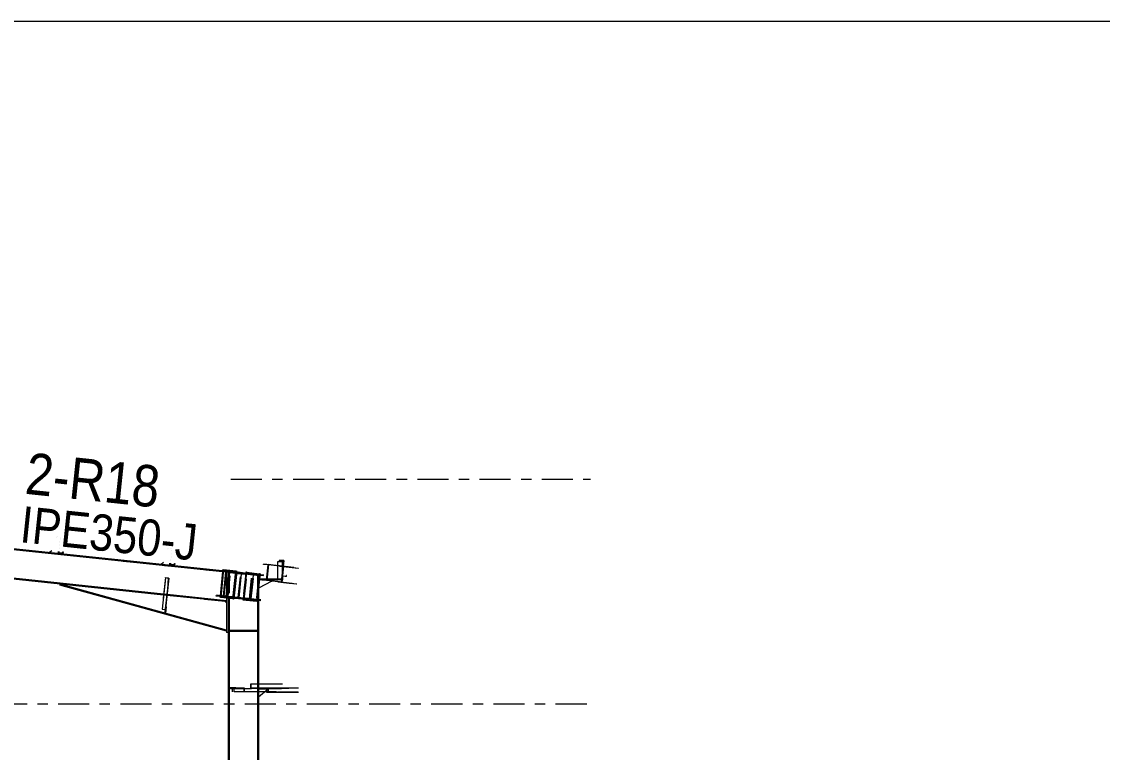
# Model space of a CAD drawing. Header units: millimetres. Extents: x -49 to 773, y -69 to 505.
# Drawn here: x 300.7 to 405, y 434.9 to 505.4 of the extents above; entities that cross this region are included whole.
import ezdxf

# ---------------------------------------------------------------- set-up
doc = ezdxf.new("R2010")
doc.units = ezdxf.units.MM
for name, pattern in [('XKITLINE00', [0]), ('XKITLINE02', [4, 2, -2]), ('XKITLINE03', [6, 3, -1, 1, -1])]:
    doc.linetypes.add(name, pattern=pattern)
for name, color, linetype, lineweight in [('DrawingSheet', 5, 'Continuous', 0), ('Part', 2, 'Continuous', 0), ('PartMark', 7, 'Continuous', 0), ('S-grid', 1, 'Continuous', 0)]:
    doc.layers.add(name, color=color, linetype=linetype, lineweight=lineweight)
doc.styles.add('ARIAL', font='ARIAL.TTF')

# ---------------------------------------------------------------- blocks, each defined once
blk = doc.blocks.new('*A218')
at = {"layer": 'Part'}
blk.add_hatch(color=3, dxfattribs=at).paths.add_polyline_path([(314.59, 451.73), (314.59, 451.76), (314.92, 451.72), (314.87, 451.23), (314.85, 451.23), (314.9, 451.7)], flags=17)
blk = doc.blocks.new('*A219')
at = {"layer": 'Part'}
blk.add_hatch(color=3, dxfattribs=at).paths.add_polyline_path([(324.05, 453.04), (324.06, 453.06), (324.52, 453.01), (324.36, 451.48), (323.89, 451.53), (323.9, 451.54), (324.34, 451.5), (324.5, 453)], flags=17)
blk = doc.blocks.new('*A220')
at = {"layer": 'Part'}
blk.add_hatch(color=3, dxfattribs=at).paths.add_polyline_path([(322.84, 441.48), (322.84, 441.1), (324.52, 441.1), (324.52, 440.68), (324.38, 440.68), (324.38, 440.69), (324.5, 440.69), (324.5, 441.08), (322.82, 441.08), (322.82, 441.5), (322.96, 441.5), (322.96, 441.48)], flags=17)
blk = doc.blocks.new('*A226')
at = {"layer": 'Part'}
blk.add_hatch(color=3, dxfattribs=at).paths.add_polyline_path([(319.76, 452.39), (319.76, 452.46), (321.16, 452.31), (321.15, 452.24), (320.48, 452.31), (320.24, 449.97), (320.9, 449.9), (320.89, 449.83), (319.5, 449.97), (319.51, 450.05), (320.18, 449.98), (320.42, 452.32)], flags=17)
blk = doc.blocks.new('*A271')
at = {"layer": 'Part'}
blk.add_hatch(color=3, dxfattribs=at).paths.add_polyline_path([(322.84, 441.48), (322.84, 441.1), (324.52, 441.1), (324.52, 440.68), (324.38, 440.68), (324.38, 440.69), (324.5, 440.69), (324.5, 441.08), (322.82, 441.08), (322.82, 441.5), (322.96, 441.5), (322.96, 441.48)], flags=17)
blk = doc.blocks.new('*A276')
at = {"layer": 'Part'}
blk.add_hatch(color=3, dxfattribs=at).paths.add_polyline_path([(315.46, 453), (315.47, 453.11), (315.49, 453.11), (315.47, 452.98), (315.06, 453.03), (315.22, 454.52), (314.83, 454.56), (314.82, 454.45), (314.81, 454.45), (314.82, 454.58), (315.23, 454.53), (315.08, 453.04)], flags=17)
blk = doc.blocks.new('*A277')
at = {"layer": 'Part'}
blk.add_hatch(color=3, dxfattribs=at).paths.add_polyline_path([(304.69, 454.13), (304.7, 454.24), (304.71, 454.24), (304.7, 454.12), (304.29, 454.16), (304.44, 455.66), (304.06, 455.7), (304.05, 455.59), (304.03, 455.59), (304.05, 455.71), (304.46, 455.67), (304.3, 454.18)], flags=17)
blk = doc.blocks.new('*A281')
at = {"layer": 'Part'}
blk.add_hatch(color=3, dxfattribs=at).paths.add_polyline_path([(304.69, 454.13), (304.7, 454.24), (304.71, 454.24), (304.7, 454.12), (304.29, 454.16), (304.44, 455.66), (304.06, 455.7), (304.05, 455.59), (304.03, 455.59), (304.05, 455.71), (304.46, 455.67), (304.3, 454.18)], flags=17)
blk = doc.blocks.new('*A282')
at = {"layer": 'Part'}
blk.add_hatch(color=3, dxfattribs=at).paths.add_polyline_path([(315.46, 453), (315.47, 453.11), (315.49, 453.11), (315.47, 452.98), (315.06, 453.03), (315.22, 454.52), (314.83, 454.56), (314.82, 454.45), (314.81, 454.45), (314.82, 454.58), (315.23, 454.53), (315.08, 453.04)], flags=17)
blk = doc.blocks.new('*A283')
at = {"layer": 'Part'}
blk.add_hatch(color=3, dxfattribs=at).paths.add_polyline_path([(321.85, 441.06), (321.85, 441.08), (322.21, 441.08), (322.21, 440.75), (322.19, 440.75), (322.19, 441.06)], flags=17)
blk = doc.blocks.new('*A316')
at = {"layer": 'DrawingSheet', "color": 5, "linetype": 'XKITLINE00', "lineweight": 0}
blk.add_line((773.26, 505.41), (-46.74, 505.41), dxfattribs=at)
blk = doc.blocks.new('*A1085')
at = {"layer": 'S-grid', "color": 1, "linetype": 'XKITLINE03', "lineweight": 0}
blk.add_line((320.9, 461.25), (355.6, 461.25), dxfattribs=at)
blk = doc.blocks.new('*A1086')
at = {"layer": 'S-grid', "color": 1, "linetype": 'XKITLINE03', "lineweight": 0}
blk.add_line((4.24, 439.58), (355.6, 439.58), dxfattribs=at)
blk = doc.blocks.new('*A1092')
at = {"layer": 'Part', "color": 2, "linetype": 'XKITLINE00', "lineweight": 0}
blk.add_line((303.63, 454.35), (303.41, 454.17), dxfattribs=at)
at = {"layer": 'Part', "color": 7, "linetype": 'XKITLINE02', "lineweight": 0}
for p, q in [((303.41, 454.17), (304.24, 454.08)), ((304.24, 454.08), (304.26, 454.28))]:
    blk.add_line(p, q, dxfattribs=at)
blk = doc.blocks.new('*A1093')
at = {"layer": 'Part', "color": 2, "linetype": 'XKITLINE00', "lineweight": 0}
for p, q in [((304.26, 454.28), (304.24, 454.08)), ((304.29, 454.16), (304.28, 454.08))]:
    blk.add_line(p, q, dxfattribs=at)
at = {"layer": 'Part', "color": 7, "linetype": 'XKITLINE02', "lineweight": 0}
for p, q in [((304.28, 454.08), (304.24, 454.08)), ((304.29, 454.16), (304.3, 454.28))]:
    blk.add_line(p, q, dxfattribs=at)
blk = doc.blocks.new('*A1096')
at = {"layer": 'Part', "color": 2, "linetype": 'XKITLINE00', "lineweight": 0}
for p, q in [((320.1, 452.35), (319.86, 450.01)), ((320.12, 452.51), (320.11, 452.42)), ((321.38, 452.37), (320.12, 452.51)), ((321.1, 449.72), (321.38, 452.37)), ((321.15, 449.72), (321.43, 452.37)), ((321.38, 452.37), (321.43, 452.37)), ((319.85, 449.94), (319.84, 449.86)), ((321.1, 449.72), (319.84, 449.86)), ((321.15, 449.72), (321.1, 449.72))]:
    blk.add_line(p, q, dxfattribs=at)
at = {"layer": 'Part', "color": 7, "linetype": 'XKITLINE02', "lineweight": 0}
for p, q in [((319.9, 449.85), (320.18, 452.5)), ((320.11, 452.42), (320.1, 452.35)), ((321.43, 452.37), (321.38, 452.37)), ((319.86, 450.01), (319.85, 449.94)), ((321.1, 449.72), (321.15, 449.72))]:
    blk.add_line(p, q, dxfattribs=at)
blk = doc.blocks.new('*A1097')
at = {"layer": 'Part', "color": 7, "linetype": 'XKITLINE02', "lineweight": 0}
for p, q in [((320.18, 452.5), (319.9, 449.85)), ((319.96, 449.84), (320.24, 452.49)), ((321.43, 452.37), (320.18, 452.5)), ((321.15, 449.72), (319.9, 449.85))]:
    blk.add_line(p, q, dxfattribs=at)
at = {"layer": 'Part', "color": 2, "linetype": 'XKITLINE00', "lineweight": 0}
for p, q in [((321.16, 449.72), (321.44, 452.37)), ((321.22, 449.71), (321.5, 452.36)), ((321.5, 452.36), (321.43, 452.37)), ((321.22, 449.71), (321.15, 449.72))]:
    blk.add_line(p, q, dxfattribs=at)
blk = doc.blocks.new('*A1098')
at = {"layer": 'Part', "color": 7, "linetype": 'XKITLINE02', "lineweight": 0}
for p, q in [((322.41, 452.27), (322.13, 449.61)), ((322.19, 449.61), (322.47, 452.26)), ((322.47, 452.26), (322.41, 452.27)), ((322.41, 452.27), (323.67, 452.13)), ((323.62, 451.6), (323.39, 449.48)), ((323.67, 451.6), (323.58, 450.73)), ((323.57, 450.65), (323.45, 449.47)), ((322.19, 449.61), (322.13, 449.61)), ((322.13, 449.61), (323.45, 449.47))]:
    blk.add_line(p, q, dxfattribs=at)
at = {"layer": 'Part', "color": 2, "linetype": 'XKITLINE00', "lineweight": 0}
for p, q in [((323.67, 452.13), (323.62, 451.6)), ((323.73, 452.13), (323.66, 452.13)), ((323.73, 452.13), (323.67, 451.6)), ((323.58, 450.73), (323.57, 450.65))]:
    blk.add_line(p, q, dxfattribs=at)
blk = doc.blocks.new('*A1099')
at = {"layer": 'Part', "color": 7, "linetype": 'XKITLINE02', "lineweight": 0}
for p, q in [((322.34, 452.19), (322.07, 449.62)), ((322.13, 449.61), (322.4, 452.27)), ((322.4, 452.27), (322.35, 452.27)), ((323.57, 451.79), (323.33, 449.49)), ((323.61, 451.6), (323.38, 449.48)), ((322.13, 449.61), (322.07, 449.62)), ((322.07, 449.62), (323.38, 449.48))]:
    blk.add_line(p, q, dxfattribs=at)
at = {"layer": 'Part', "color": 2, "linetype": 'XKITLINE00', "lineweight": 0}
for p, q in [((322.35, 452.27), (322.34, 452.19)), ((322.35, 452.27), (323.66, 452.13)), ((323.61, 452.14), (323.57, 451.79)), ((323.66, 452.13), (323.61, 451.6))]:
    blk.add_line(p, q, dxfattribs=at)
blk = doc.blocks.new('*A1100')
at = {"layer": 'Part', "color": 7, "linetype": 'XKITLINE02', "lineweight": 0}
for p, q in [((321.59, 452.19), (321.6, 452.27)), ((323.52, 451.99), (321.59, 452.19)), ((322.23, 452.2), (321.6, 452.27)), ((321.64, 449.82), (321.88, 452.1)), ((321.71, 449.82), (321.94, 452.09)), ((322.31, 452.05), (321.88, 452.1)), ((322.25, 452.06), (322.26, 452.12)), ((322.32, 452.12), (322.31, 452.05)), ((322.41, 452.11), (322.41, 452.18)), ((322.69, 449.71), (322.94, 452.05)), ((322.74, 449.71), (322.99, 452.05)), ((322.99, 452.11), (322.98, 452.05)), ((323.52, 452.05), (323.52, 451.99)), ((320.98, 449.89), (320.97, 449.82)), ((320.97, 449.82), (323.26, 449.58)), ((323.27, 449.65), (320.98, 449.89)), ((322.15, 449.7), (322.16, 449.77)), ((322.36, 449.67), (322.37, 449.75)), ((323.27, 449.65), (323.26, 449.58))]:
    blk.add_line(p, q, dxfattribs=at)
at = {"layer": 'Part', "color": 2, "linetype": 'XKITLINE00', "lineweight": 0}
for p, q in [((323.53, 452.06), (322.23, 452.2)), ((322.99, 452.12), (322.99, 452.11)), ((323.53, 452.06), (323.52, 452.05))]:
    blk.add_line(p, q, dxfattribs=at)
blk = doc.blocks.new('*A1101')
at = {"layer": 'Part', "color": 7, "linetype": 'XKITLINE02', "lineweight": 0}
for p, q in [((321.49, 452.28), (320.3, 452.4)), ((320.3, 452.33), (320.3, 452.4)), ((321.48, 452.2), (320.3, 452.33)), ((320.58, 449.94), (320.83, 452.27)), ((320.63, 449.93), (320.88, 452.27)), ((320.83, 452.27), (320.84, 452.35)), ((321.41, 452.21), (321.42, 452.29)), ((321.49, 452.14), (321.49, 452.2)), ((321.55, 452.13), (321.49, 452.14)), ((321.62, 449.83), (321.86, 452.1)), ((320.05, 449.99), (320.04, 449.92)), ((320.04, 449.92), (321.23, 449.79)), ((321.23, 449.87), (320.05, 449.99)), ((320.94, 449.82), (320.95, 449.9)), ((321.15, 449.8), (321.16, 449.88))]:
    blk.add_line(p, q, dxfattribs=at)
at = {"layer": 'Part', "color": 2, "linetype": 'XKITLINE00', "lineweight": 0}
for p, q in [((322.22, 452.13), (321.48, 452.2)), ((322.23, 452.2), (321.49, 452.28)), ((321.55, 452.13), (321.55, 452.2)), ((321.92, 452.09), (321.55, 452.13)), ((321.68, 449.82), (321.92, 452.09)), ((322.22, 452.13), (322.23, 452.2)), ((322.34, 449.75), (321.23, 449.87)), ((322.33, 449.68), (321.23, 449.79)), ((322.34, 449.75), (322.33, 449.68))]:
    blk.add_line(p, q, dxfattribs=at)
blk = doc.blocks.new('*A1102')
at = {"layer": 'Part', "color": 7, "linetype": 'XKITLINE02', "lineweight": 0}
for p, q in [((314.63, 448.95), (314.56, 448.33)), ((314.58, 448.46), (314.62, 448.45)), ((314.61, 448.33), (314.67, 448.95)), ((314.67, 448.95), (314.63, 448.95)), ((314.56, 448.33), (314.61, 448.33))]:
    blk.add_line(p, q, dxfattribs=at)
blk = doc.blocks.new('*A1103')
at = {"layer": 'Part', "color": 2, "linetype": 'XKITLINE00', "lineweight": 0}
for p, q in [((314.56, 448.33), (314.61, 448.73)), ((314.67, 448.95), (314.61, 448.33)), ((314.63, 448.95), (314.67, 448.95)), ((314.61, 448.33), (314.56, 448.33))]:
    blk.add_line(p, q, dxfattribs=at)
at = {"layer": 'Part', "color": 7, "linetype": 'XKITLINE02', "lineweight": 0}
for p, q in [((314.58, 448.46), (314.62, 448.45)), ((314.61, 448.73), (314.63, 448.95))]:
    blk.add_line(p, q, dxfattribs=at)
blk = doc.blocks.new('*A1104')
at = {"layer": 'Part', "color": 7, "linetype": 'XKITLINE02', "lineweight": 0}
for p, q in [((314.59, 451.76), (314.27, 448.71)), ((314.9, 451.7), (314.56, 448.47)), ((314.58, 448.46), (314.92, 451.72)), ((314.27, 448.72), (314.6, 448.69)), ((314.27, 448.71), (314.58, 448.68)), ((314.56, 448.47), (314.58, 448.46))]:
    blk.add_line(p, q, dxfattribs=at)
blk = doc.blocks.new('*A1105')
at = {"layer": 'Part', "color": 2, "linetype": 'XKITLINE00', "lineweight": 0}
for p, q in [((314.59, 451.73), (314.27, 448.71)), ((314.59, 451.73), (314.59, 451.76)), ((314.59, 451.76), (314.92, 451.72)), ((314.9, 451.7), (314.59, 451.73)), ((314.92, 451.72), (314.61, 448.73)), ((314.85, 451.23), (314.9, 451.7)), ((314.85, 451.23), (314.56, 448.47)), ((314.85, 451.23), (314.87, 451.23)), ((314.27, 448.71), (314.58, 448.68)), ((314.56, 448.47), (314.58, 448.46))]:
    blk.add_line(p, q, dxfattribs=at)
at = {"layer": 'Part', "color": 7, "linetype": 'XKITLINE02', "lineweight": 0}
for p, q in [((314.27, 448.72), (314.6, 448.69)), ((314.58, 448.46), (314.61, 448.73))]:
    blk.add_line(p, q, dxfattribs=at)
blk = doc.blocks.new('*A1106')
at = {"layer": 'Part', "color": 2, "linetype": 'XKITLINE00', "lineweight": 0}
blk.add_line((314.4, 453.21), (314.18, 453.03), dxfattribs=at)
at = {"layer": 'Part', "color": 7, "linetype": 'XKITLINE02', "lineweight": 0}
for p, q in [((314.18, 453.03), (315.01, 452.95)), ((315.01, 452.95), (315.03, 453.15))]:
    blk.add_line(p, q, dxfattribs=at)
blk = doc.blocks.new('*A1107')
at = {"layer": 'Part', "color": 2, "linetype": 'XKITLINE00', "lineweight": 0}
for p, q in [((315.03, 453.15), (315.01, 452.95)), ((315.06, 453.03), (315.05, 452.94))]:
    blk.add_line(p, q, dxfattribs=at)
at = {"layer": 'Part', "color": 7, "linetype": 'XKITLINE02', "lineweight": 0}
for p, q in [((315.05, 452.94), (315.01, 452.95)), ((315.06, 453.03), (315.07, 453.14))]:
    blk.add_line(p, q, dxfattribs=at)
blk = doc.blocks.new('*A1108')
at = {"layer": 'Part', "color": 7, "linetype": 'XKITLINE02', "lineweight": 0}
for p, q in [((323.48, 446.64), (320.75, 446.64)), ((320.75, 446.64), (320.75, 446.55)), ((323.48, 446.55), (320.75, 446.55)), ((320.87, 446.55), (320.87, 446.64)), ((323.35, 446.55), (323.35, 446.64)), ((323.48, 446.55), (323.48, 446.64))]:
    blk.add_line(p, q, dxfattribs=at)
blk = doc.blocks.new('*A1109')
at = {"layer": 'Part', "color": 2, "linetype": 'XKITLINE00', "lineweight": 0}
for p, q in [((323.48, 446.64), (320.75, 446.64)), ((323.48, 446.55), (320.75, 446.55))]:
    blk.add_line(p, q, dxfattribs=at)
at = {"layer": 'Part', "color": 7, "linetype": 'XKITLINE02', "lineweight": 0}
for p, q in [((320.75, 446.55), (320.75, 446.64)), ((320.87, 446.55), (320.87, 446.64)), ((323.35, 446.55), (323.35, 446.64)), ((323.48, 446.55), (323.48, 446.64))]:
    blk.add_line(p, q, dxfattribs=at)
blk = doc.blocks.new('*A1110')
at = {"layer": 'Part', "color": 7, "linetype": 'XKITLINE02', "lineweight": 0}
for p, q in [((320.47, 452.45), (320.47, 449.32)), ((320.62, 452.45), (320.47, 452.45)), ((320.64, 452.45), (320.64, 449.77))]:
    blk.add_line(p, q, dxfattribs=at)
at = {"layer": 'Part', "color": 2, "linetype": 'XKITLINE00', "lineweight": 0}
for p, q in [((320.64, 452.45), (320.62, 452.45)), ((320.64, 452.45), (320.64, 452.45)), ((320.47, 449.79), (320.47, 446.45)), ((320.64, 449.77), (320.64, 446.45)), ((320.64, 446.45), (320.47, 446.45))]:
    blk.add_line(p, q, dxfattribs=at)
blk = doc.blocks.new('*A1111')
at = {"layer": 'Part', "color": 7, "linetype": 'XKITLINE02', "lineweight": 0}
for p, q in [((320.66, 452.35), (320.65, 452.27)), ((320.65, 452.27), (321.55, 452.17)), ((322.23, 452.19), (320.66, 452.35))]:
    blk.add_line(p, q, dxfattribs=at)
at = {"layer": 'Part', "color": 2, "linetype": 'XKITLINE00', "lineweight": 0}
for p, q in [((323.57, 451.96), (321.55, 452.17)), ((323.58, 452.04), (322.23, 452.19)), ((323.57, 451.96), (323.58, 452.04))]:
    blk.add_line(p, q, dxfattribs=at)
blk = doc.blocks.new('*A1112')
at = {"layer": 'Part', "color": 7, "linetype": 'XKITLINE02', "lineweight": 0}
for p, q in [((320.88, 441.08), (320.88, 441.06)), ((325.32, 441.08), (320.88, 441.08)), ((320.88, 441.06), (325.29, 441.06)), ((321.05, 440.75), (321.05, 441.06)), ((324.21, 440.75), (321.05, 440.75)), ((321.06, 440.75), (321.06, 441.08)), ((325.32, 440.75), (324.5, 440.75))]:
    blk.add_line(p, q, dxfattribs=at)
at = {"layer": 'Part', "color": 2, "linetype": 'XKITLINE00', "lineweight": 0}
blk.add_line((324.5, 440.75), (324.21, 440.75), dxfattribs=at)
blk = doc.blocks.new('*A1113')
at = {"layer": 'Part', "color": 7, "linetype": 'XKITLINE02', "lineweight": 0}
for p, q in [((325.8, 441.08), (323.57, 441.08)), ((323.57, 441.08), (323.57, 441.04)), ((323.57, 441.08), (323.57, 441.04)), ((324.41, 441.04), (324.41, 441.08)), ((325.8, 441.04), (324.5, 441.04)), ((325.31, 441.04), (325.31, 441.08)), ((325.8, 441.04), (325.8, 441.08))]:
    blk.add_line(p, q, dxfattribs=at)
at = {"layer": 'Part', "color": 2, "linetype": 'XKITLINE00', "lineweight": 0}
for p, q in [((323.57, 441.04), (324.5, 441.04)), ((324.15, 441.04), (324.15, 441.08))]:
    blk.add_line(p, q, dxfattribs=at)
blk = doc.blocks.new('*A1114')
at = {"layer": 'Part', "color": 7, "linetype": 'XKITLINE02', "lineweight": 0}
for p, q in [((323.57, 441.04), (323.57, 440.21)), ((324.55, 441.04), (323.57, 441.04)), ((324.5, 441), (324.55, 441.04))]:
    blk.add_line(p, q, dxfattribs=at)
at = {"layer": 'Part', "color": 2, "linetype": 'XKITLINE00', "lineweight": 0}
blk.add_line((324.5, 441), (323.57, 440.21), dxfattribs=at)
blk = doc.blocks.new('*A1117')
at = {"layer": 'Part', "color": 2, "linetype": 'XKITLINE00', "lineweight": 0}
for p, q in [((325.92, 453.27), (325.4, 453.27)), ((325.4, 453.27), (325.4, 451.6)), ((325.43, 451.6), (325.43, 453.27)), ((325.92, 451.6), (325.92, 453.27)), ((325.4, 451.6), (325.92, 451.6))]:
    blk.add_line(p, q, dxfattribs=at)
at = {"layer": 'Part', "color": 7, "linetype": 'XKITLINE02', "lineweight": 0}
blk.add_line((325.88, 451.6), (325.88, 453.27), dxfattribs=at)
blk = doc.blocks.new('*A1118')
at = {"layer": 'Part', "color": 7, "linetype": 'XKITLINE02', "lineweight": 0}
for p, q in [((323.57, 451.56), (323.57, 450.73)), ((325.1, 451.56), (323.57, 451.56)), ((324.85, 451.42), (325.1, 451.56))]:
    blk.add_line(p, q, dxfattribs=at)
at = {"layer": 'Part', "color": 2, "linetype": 'XKITLINE00', "lineweight": 0}
blk.add_line((324.85, 451.42), (323.57, 450.73), dxfattribs=at)
blk = doc.blocks.new('*A1119')
at = {"layer": 'Part', "color": 2, "linetype": 'XKITLINE00', "lineweight": 0}
for p, q in [((324.35, 451.6), (323.57, 451.6)), ((324.35, 451.56), (323.57, 451.56)), ((324.15, 451.56), (324.15, 451.6)), ((325.92, 451.56), (325.28, 451.56)), ((325.92, 451.6), (325.29, 451.6)), ((325.43, 451.56), (325.43, 451.6)), ((325.92, 451.56), (325.92, 451.6))]:
    blk.add_line(p, q, dxfattribs=at)
at = {"layer": 'Part', "color": 7, "linetype": 'XKITLINE02', "lineweight": 0}
for p, q in [((323.57, 451.6), (323.57, 451.56)), ((325.29, 451.6), (324.35, 451.6)), ((325.28, 451.56), (324.35, 451.56)), ((324.41, 451.56), (324.41, 451.6))]:
    blk.add_line(p, q, dxfattribs=at)
blk = doc.blocks.new('*A1120')
at = {"layer": 'Part', "color": 2, "linetype": 'XKITLINE00', "lineweight": 0}
for p, q in [((324.05, 453.04), (324.06, 453.06)), ((324.5, 452.99), (324.05, 453.04)), ((324.5, 453), (324.05, 453.04)), ((324.06, 453.06), (324.52, 453.01)), ((324.34, 451.5), (324.5, 453)), ((324.52, 453.01), (324.36, 451.48)), ((325.4, 452.91), (324.52, 453.01)), ((325.98, 452.85), (325.92, 452.3)), ((325.98, 452.85), (325.92, 452.85)), ((323.89, 451.53), (323.9, 451.54)), ((323.9, 451.54), (324.34, 451.5)), ((325.84, 451.56), (325.81, 451.31)), ((324.36, 451.48), (323.89, 451.53)), ((325.44, 451.35), (323.89, 451.53)), ((325.81, 451.31), (324.36, 451.48)), ((325.81, 451.31), (325.44, 451.35))]:
    blk.add_line(p, q, dxfattribs=at)
at = {"layer": 'Part', "color": 7, "linetype": 'XKITLINE02', "lineweight": 0}
for p, q in [((325.6, 452.89), (324.06, 453.06)), ((325.96, 452.83), (324.5, 453)), ((325.6, 452.87), (324.5, 452.99)), ((325.92, 452.85), (325.4, 452.91)), ((325.6, 452.87), (325.6, 452.89)), ((325.6, 452.89), (325.98, 452.85)), ((325.96, 452.83), (325.6, 452.87)), ((325.8, 451.33), (325.96, 452.83)), ((325.44, 451.37), (323.9, 451.54)), ((325.92, 452.3), (325.84, 451.56)), ((325.8, 451.33), (324.34, 451.5)), ((325.44, 451.35), (325.44, 451.37)), ((325.44, 451.37), (325.8, 451.33))]:
    blk.add_line(p, q, dxfattribs=at)
blk = doc.blocks.new('*A1121')
at = {"layer": 'Part', "color": 2, "linetype": 'XKITLINE00', "lineweight": 0}
for p, q in [((322.82, 441.08), (322.82, 441.5)), ((322.82, 441.5), (325.88, 441.5)), ((325.88, 441.48), (322.84, 441.48)), ((322.84, 441.48), (322.84, 441.1)), ((322.96, 441.48), (322.96, 441.5)), ((322.82, 441.08), (324.5, 441.08)), ((327.43, 441.1), (322.84, 441.1)), ((324.38, 440.68), (324.38, 440.69)), ((324.5, 440.69), (324.38, 440.69)), ((327.43, 440.68), (324.38, 440.68)), ((324.5, 440.69), (324.5, 441.08)), ((324.52, 440.68), (324.52, 441.1))]:
    blk.add_line(p, q, dxfattribs=at)
at = {"layer": 'Part', "color": 7, "linetype": 'XKITLINE02', "lineweight": 0}
for p, q in [((324.5, 441.08), (327.41, 441.08)), ((327.41, 440.69), (324.5, 440.69))]:
    blk.add_line(p, q, dxfattribs=at)
blk = doc.blocks.new('*A1127')
at = {"layer": 'Part', "color": 2, "linetype": 'XKITLINE00', "lineweight": 0}
for p, q in [((319.76, 452.46), (321.16, 452.31)), ((319.76, 452.39), (319.76, 452.46)), ((320.42, 452.32), (319.76, 452.39)), ((320.18, 449.98), (320.42, 452.32)), ((320.48, 452.31), (320.24, 449.97)), ((321.15, 452.24), (320.48, 452.31)), ((320.76, 452.28), (320.51, 449.94)), ((321.16, 452.31), (321.15, 452.24)), ((321.29, 452.22), (321.15, 452.24)), ((321.3, 452.3), (321.16, 452.31)), ((321.3, 452.3), (321.29, 452.22)), ((319.5, 449.97), (319.51, 450.05)), ((320.89, 449.83), (319.5, 449.97)), ((319.51, 450.05), (320.18, 449.98)), ((320.24, 449.97), (320.9, 449.9)), ((320.9, 449.9), (320.89, 449.83)), ((321.03, 449.81), (320.89, 449.83)), ((321.04, 449.89), (320.9, 449.9)), ((321.04, 449.89), (321.03, 449.81))]:
    blk.add_line(p, q, dxfattribs=at)
at = {"layer": 'Part', "color": 7, "linetype": 'XKITLINE02', "lineweight": 0}
for p, q in [((320.18, 452.42), (319.76, 452.46)), ((320.18, 452.34), (319.76, 452.39)), ((320.18, 452.34), (320.18, 452.42)), ((320.18, 452.42), (321.3, 452.3)), ((320.71, 452.29), (320.18, 452.34)), ((320.71, 452.29), (320.42, 452.32)), ((320.46, 449.95), (320.71, 452.29)), ((320.76, 452.28), (320.48, 452.31)), ((321.29, 452.22), (320.76, 452.28)), ((319.92, 449.93), (319.5, 449.97)), ((319.93, 450), (319.51, 450.05)), ((319.92, 449.93), (319.93, 450)), ((321.03, 449.81), (319.92, 449.93)), ((319.93, 450), (320.46, 449.95)), ((320.46, 449.95), (320.18, 449.98)), ((320.51, 449.94), (320.24, 449.97)), ((320.51, 449.94), (321.04, 449.89))]:
    blk.add_line(p, q, dxfattribs=at)
blk = doc.blocks.new('*A1270')
at = {"layer": 'Part', "color": 2, "linetype": 'XKITLINE00', "lineweight": 0}
for p, q in [((319.76, 452.45), (238.59, 461.01)), ((320.1, 452.32), (238.59, 460.92)), ((249.78, 456.99), (238.59, 458.17)), ((250.09, 456.86), (238.59, 458.07)), ((314.41, 450.08), (250.1, 456.86)), ((314.42, 450.17), (250.11, 456.95)), ((320.47, 449.53), (314.75, 450.13)), ((320.47, 449.44), (314.75, 450.04))]:
    blk.add_line(p, q, dxfattribs=at)
at = {"layer": 'Part', "color": 7, "linetype": 'XKITLINE02', "lineweight": 0}
for p, q in [((238.59, 461.01), (238.59, 458.07)), ((320.47, 452.28), (238.59, 460.92)), ((250.11, 456.95), (249.78, 456.99)), ((250.1, 456.86), (250.09, 456.86)), ((320.47, 452.37), (319.76, 452.45)), ((320.47, 452.37), (320.47, 449.44)), ((314.75, 450.04), (314.41, 450.08)), ((314.75, 450.13), (314.42, 450.17))]:
    blk.add_line(p, q, dxfattribs=at)
blk = doc.blocks.new('*A1273')
at = {"layer": 'Part', "color": 7, "linetype": 'XKITLINE02', "lineweight": 0}
for p, q in [((325.98, 452.85), (325.6, 452.89)), ((325.6, 452.89), (325.6, 452.87)), ((326.97, 452.73), (325.6, 452.89)), ((325.6, 452.87), (325.96, 452.83)), ((326.97, 452.72), (325.6, 452.87)), ((325.96, 452.83), (325.8, 451.33)), ((325.96, 452.83), (327.41, 452.67)), ((325.92, 452.3), (325.84, 451.56)), ((325.8, 451.33), (325.44, 451.37)), ((325.44, 451.36), (325.44, 451.37)), ((325.44, 451.37), (326.81, 451.22)), ((325.8, 451.33), (327.25, 451.17))]:
    blk.add_line(p, q, dxfattribs=at)
at = {"layer": 'Part', "color": 2, "linetype": 'XKITLINE00', "lineweight": 0}
for p, q in [((325.98, 452.85), (325.92, 452.3)), ((325.98, 452.85), (327.43, 452.68)), ((325.84, 451.56), (325.81, 451.31)), ((325.44, 451.35), (325.44, 451.36)), ((325.44, 451.35), (325.81, 451.31)), ((325.44, 451.35), (326.81, 451.2)), ((325.81, 451.31), (327.27, 451.15))]:
    blk.add_line(p, q, dxfattribs=at)
blk = doc.blocks.new('*A1274')
at = {"layer": 'Part', "color": 2, "linetype": 'XKITLINE00', "lineweight": 0}
for p, q in [((322.82, 441.08), (322.82, 441.5)), ((322.82, 441.5), (325.88, 441.5)), ((325.88, 441.48), (322.84, 441.48)), ((322.84, 441.48), (322.84, 441.1)), ((322.96, 441.48), (322.96, 441.5)), ((322.82, 441.08), (324.5, 441.08)), ((327.43, 441.1), (322.84, 441.1)), ((324.38, 440.68), (324.38, 440.69)), ((324.5, 440.69), (324.38, 440.69)), ((327.43, 440.68), (324.38, 440.68)), ((324.5, 440.69), (324.5, 441.08)), ((324.52, 440.68), (324.52, 441.1))]:
    blk.add_line(p, q, dxfattribs=at)
at = {"layer": 'Part', "color": 7, "linetype": 'XKITLINE02', "lineweight": 0}
for p, q in [((324.5, 441.08), (327.41, 441.08)), ((327.41, 440.69), (324.5, 440.69))]:
    blk.add_line(p, q, dxfattribs=at)
blk = doc.blocks.new('*A1279')
at = {"layer": 'Part', "color": 2, "linetype": 'XKITLINE00', "lineweight": 0}
for p, q in [((315.06, 453.03), (315.07, 453.14)), ((315.47, 452.98), (315.06, 453.03)), ((315.09, 453.14), (315.08, 453.04)), ((315.08, 453.04), (315.46, 453)), ((315.46, 453), (315.47, 453.1)), ((315.47, 453.11), (315.49, 453.11)), ((315.47, 453.1), (315.47, 453.11)), ((315.49, 453.1), (315.47, 452.98)), ((315.49, 453.11), (315.49, 453.1))]:
    blk.add_line(p, q, dxfattribs=at)
blk = doc.blocks.new('*A1280')
at = {"layer": 'Part', "color": 2, "linetype": 'XKITLINE00', "lineweight": 0}
for p, q in [((304.29, 454.16), (304.3, 454.28)), ((304.7, 454.12), (304.29, 454.16)), ((304.31, 454.28), (304.3, 454.18)), ((304.3, 454.18), (304.69, 454.13)), ((304.69, 454.13), (304.7, 454.24)), ((304.7, 454.24), (304.71, 454.24)), ((304.7, 454.24), (304.7, 454.24)), ((304.71, 454.23), (304.7, 454.12)), ((304.71, 454.24), (304.71, 454.23))]:
    blk.add_line(p, q, dxfattribs=at)
blk = doc.blocks.new('*A1282')
at = {"layer": 'Part', "color": 7, "linetype": 'XKITLINE02', "lineweight": 0}
for p, q in [((320.65, 452.27), (320.65, 449.77)), ((323.48, 451.97), (320.65, 452.27)), ((320.75, 452.26), (320.75, 419.46)), ((323.48, 441.5), (323.48, 441.08)), ((323.57, 441.5), (323.57, 441.08)), ((323.48, 430.66), (323.48, 430.25)), ((323.57, 430.66), (323.57, 430.25)), ((323.48, 419.83), (323.48, 419.41)), ((323.57, 419.83), (323.57, 419.41)), ((323.48, 409), (323.48, 408.58)), ((323.57, 409), (323.57, 408.58)), ((323.48, 398.16), (323.48, 397.75)), ((323.57, 398.16), (323.57, 397.75)), ((323.57, 364.54), (320.65, 364.54))]:
    blk.add_line(p, q, dxfattribs=at)
at = {"layer": 'Part', "color": 2, "linetype": 'XKITLINE00', "lineweight": 0}
for p, q in [((323.48, 451.97), (323.48, 441.5)), ((323.57, 451.96), (323.48, 451.97)), ((323.57, 451.96), (323.57, 441.5)), ((320.65, 449.77), (320.65, 364.54)), ((320.75, 449.76), (320.75, 364.54)), ((323.48, 441.08), (323.48, 430.66)), ((323.57, 441.08), (323.57, 430.66)), ((323.48, 430.25), (323.48, 419.83)), ((323.57, 430.25), (323.57, 419.83)), ((323.48, 419.41), (323.48, 409)), ((323.57, 419.41), (323.57, 409)), ((323.48, 408.58), (323.48, 398.16)), ((323.57, 408.58), (323.57, 398.16)), ((323.48, 397.75), (323.48, 364.54)), ((323.57, 397.75), (323.57, 364.54))]:
    blk.add_line(p, q, dxfattribs=at)
blk = doc.blocks.new('*A1298')
at = {"layer": 'Part', "color": 7, "linetype": 'XKITLINE02', "lineweight": 0}
for p, q in [((323.64, 452.05), (322.53, 452.17)), ((322.53, 452.17), (322.53, 452.09)), ((322.53, 452.17), (322.67, 452.15)), ((322.53, 452.09), (323.06, 452.04)), ((322.53, 452.09), (322.67, 452.08)), ((323.06, 452.04), (322.81, 449.7)), ((322.86, 449.7), (323.11, 452.03)), ((323.06, 452.04), (323.33, 452.01)), ((323.11, 452.03), (323.64, 451.98)), ((323.11, 452.03), (323.39, 452)), ((323.64, 451.98), (323.64, 452.05)), ((323.72, 452.04), (323.64, 452.05)), ((323.71, 451.97), (323.64, 451.98)), ((322.28, 449.76), (322.27, 449.68)), ((322.27, 449.68), (323.38, 449.57)), ((322.27, 449.68), (322.41, 449.67)), ((322.81, 449.7), (322.28, 449.76)), ((322.28, 449.76), (322.42, 449.74)), ((322.81, 449.7), (323.09, 449.67)), ((323.39, 449.64), (322.86, 449.7)), ((322.86, 449.7), (323.15, 449.67)), ((323.38, 449.57), (323.39, 449.64)), ((323.57, 449.55), (323.38, 449.57)), ((323.57, 449.62), (323.39, 449.64))]:
    blk.add_line(p, q, dxfattribs=at)
at = {"layer": 'Part', "color": 2, "linetype": 'XKITLINE00', "lineweight": 0}
for p, q in [((324.06, 451.93), (323.71, 451.97)), ((324.07, 452.01), (323.72, 452.04)), ((323.81, 449.6), (323.57, 449.62)), ((323.8, 449.52), (323.57, 449.55))]:
    blk.add_line(p, q, dxfattribs=at)
blk = doc.blocks.new('*A1299')
at = {"layer": 'Part', "color": 2, "linetype": 'XKITLINE00', "lineweight": 0}
for p, q in [((325.59, 453.44), (325.58, 453.32)), ((325.58, 453.32), (325.59, 453.31)), ((326.01, 453.4), (325.59, 453.44)), ((325.59, 453.31), (325.61, 453.42)), ((325.61, 453.42), (325.99, 453.38)), ((325.99, 453.38), (325.93, 452.85)), ((326.01, 453.4), (325.95, 452.85)), ((326.23, 451.86), (326.16, 451.87)), ((326.25, 451.85), (326.16, 451.85)), ((326.25, 451.97), (326.23, 451.86)), ((326.25, 451.85), (326.26, 451.97)), ((326.26, 451.97), (326.25, 451.97))]:
    blk.add_line(p, q, dxfattribs=at)
at = {"layer": 'Part', "color": 7, "linetype": 'XKITLINE02', "lineweight": 0}
for p, q in [((325.93, 452.85), (325.83, 451.89)), ((325.95, 452.85), (325.85, 451.9)), ((326.16, 451.85), (325.83, 451.89)), ((326.16, 451.87), (325.85, 451.9))]:
    blk.add_line(p, q, dxfattribs=at)
blk = doc.blocks.new('*A1300')
at = {"layer": 'Part', "color": 2, "linetype": 'XKITLINE00', "lineweight": 0}
for p, q in [((304.29, 454.16), (304.3, 454.28)), ((304.7, 454.12), (304.29, 454.16)), ((304.31, 454.28), (304.3, 454.18)), ((304.3, 454.18), (304.69, 454.13)), ((304.69, 454.13), (304.7, 454.24)), ((304.7, 454.24), (304.71, 454.24)), ((304.7, 454.24), (304.7, 454.24)), ((304.71, 454.23), (304.7, 454.12)), ((304.71, 454.24), (304.71, 454.23))]:
    blk.add_line(p, q, dxfattribs=at)
blk = doc.blocks.new('*A1301')
at = {"layer": 'Part', "color": 2, "linetype": 'XKITLINE00', "lineweight": 0}
for p, q in [((315.06, 453.03), (315.07, 453.14)), ((315.47, 452.98), (315.06, 453.03)), ((315.09, 453.14), (315.08, 453.04)), ((315.08, 453.04), (315.46, 453)), ((315.46, 453), (315.47, 453.1)), ((315.47, 453.11), (315.49, 453.11)), ((315.47, 453.1), (315.47, 453.11)), ((315.49, 453.1), (315.47, 452.98)), ((315.49, 453.11), (315.49, 453.1))]:
    blk.add_line(p, q, dxfattribs=at)
blk = doc.blocks.new('*A1302')
at = {"layer": 'Part', "color": 2, "linetype": 'XKITLINE00', "lineweight": 0}
for p, q in [((304.43, 451.13), (304.41, 451.04)), ((320.47, 446.6), (304.41, 451.04)), ((320.47, 446.7), (304.43, 451.13)), ((320.47, 449.32), (320.35, 449.45))]:
    blk.add_line(p, q, dxfattribs=at)
at = {"layer": 'Part', "color": 7, "linetype": 'XKITLINE02', "lineweight": 0}
for p, q in [((320.35, 449.45), (304.43, 451.13)), ((320.47, 449.32), (320.47, 446.6))]:
    blk.add_line(p, q, dxfattribs=at)
blk = doc.blocks.new('*A1303')
at = {"layer": 'Part', "color": 2, "linetype": 'XKITLINE00', "lineweight": 0}
for p, q in [((321.37, 441.12), (320.75, 441.12)), ((321.37, 441.08), (321.37, 441.12)), ((321.05, 441.08), (320.75, 441.08))]:
    blk.add_line(p, q, dxfattribs=at)
at = {"layer": 'Part', "color": 7, "linetype": 'XKITLINE02', "lineweight": 0}
for p, q in [((320.75, 441.08), (320.75, 441.12)), ((320.87, 441.08), (320.87, 441.12)), ((321.37, 441.08), (321.05, 441.08))]:
    blk.add_line(p, q, dxfattribs=at)
blk = doc.blocks.new('*A1304')
at = {"layer": 'Part', "color": 7, "linetype": 'XKITLINE02', "lineweight": 0}
for p, q in [((321.37, 441.12), (320.75, 441.12)), ((320.75, 441.12), (320.75, 441.08)), ((320.87, 441.08), (320.87, 441.12)), ((321.37, 441.08), (321.37, 441.12)), ((320.75, 441.08), (321.37, 441.08))]:
    blk.add_line(p, q, dxfattribs=at)
blk = doc.blocks.new('*A1305')
at = {"layer": 'Part', "color": 2, "linetype": 'XKITLINE00', "lineweight": 0}
for p, q in [((320.92, 441.08), (320.92, 441.06)), ((320.92, 441.06), (321.85, 441.06)), ((322.21, 441.08), (321.05, 441.08)), ((321.22, 440.75), (321.22, 441.06)), ((322.21, 440.75), (321.22, 440.75)), ((321.85, 441.06), (321.85, 441.08)), ((322.19, 441.06), (321.85, 441.06)), ((322.19, 440.75), (322.19, 441.06)), ((322.21, 440.75), (322.21, 441.08))]:
    blk.add_line(p, q, dxfattribs=at)
at = {"layer": 'Part', "color": 7, "linetype": 'XKITLINE02', "lineweight": 0}
for p, q in [((321.05, 441.08), (320.92, 441.08)), ((321.23, 440.75), (321.23, 441.08))]:
    blk.add_line(p, q, dxfattribs=at)
blk = doc.blocks.new('*A1435')
at = {"layer": 'PartMark', "color": 3, "style": 'ARIAL', "width": 0.85}
blk.add_text('2-R18', height=4, rotation=-6.0218, dxfattribs=at).set_placement((300.95, 459.86))
at = {"layer": 'PartMark', "color": 7, "style": 'ARIAL', "width": 0.85}
blk.add_text('IPE350-J', height=3.5, rotation=-6.0218, dxfattribs=at).set_placement((300.46, 455.19))

msp = doc.modelspace()

# ---------------------------------------------------------------- block references
at = {"lineweight": 0}
for name in ['*A316', '*A1435', '*A1085', '*A1270', '*A277', '*A281', '*A1092', '*A1093', '*A1280', '*A1300', '*A276', '*A282', '*A1106', '*A1107', '*A1279', '*A1301', '*A219', '*A1120', '*A1117', '*A1273', '*A1299', '*A1104', '*A1105', '*A218', '*A226', '*A1127', '*A1096', '*A1097', '*A1101', '*A1110', '*A1111', '*A1282', '*A1100', '*A1099', '*A1098', '*A1298', '*A1119', '*A1118', '*A1302', '*A1102', '*A1103', '*A1108', '*A1109', '*A1086', '*A1303', '*A1304', '*A220', '*A271', '*A1121', '*A1274', '*A1112', '*A1305', '*A283', '*A1113', '*A1114']:
    msp.add_blockref(name, (0, 0), dxfattribs=at)

doc.saveas('drawing.dxf')
